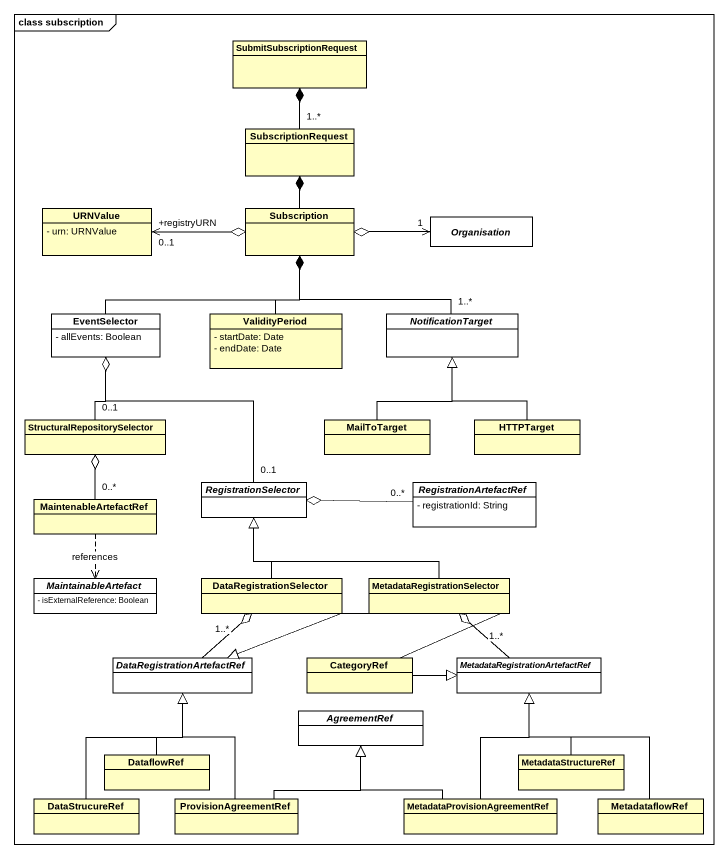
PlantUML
@startuml
mainframe class subscription
hide circle
hide empty members
skinparam classAttributeIconSize 0
class SubmitSubscriptionRequest #FFFEC4
class SubscriptionRequest #FFFEC4
class URNValue #FFFEC4 {
  - urn: URNValue
}
class Subscription #FFFEC4
abstract class Organisation #FFFFFF
class EventSelector #FFFFFF {
  - allEvents: Boolean
}
class ValidityPeriod #FFFEC4 {
  - startDate: Date
  - endDate: Date
}
abstract class NotificationTarget #FFFFFF
class StructuralRepositorySelector #FFFEC4
class MailToTarget #FFFEC4
class HTTPTarget #FFFEC4
class MaintenableArtefactRef #FFFEC4
abstract class RegistrationSelector #FFFFFF
abstract class RegistrationArtefactRef #FFFFFF {
  - registrationId: String
}
abstract class MaintainableArtefact #FFFFFF {
  - isExternalReference: Boolean
}
class DataRegistrationSelector #FFFEC4
class MetadataRegistrationSelector #FFFEC4
abstract class DataRegistrationArtefactRef #FFFFFF
class CategoryRef #FFFEC4
abstract class "MetadataRegistrationArtefactRef" as MetadataRegistrationArtefact #FFFFFF
abstract class AgreementRef #FFFFFF
class DataflowRef #FFFEC4
class MetadataStructureRef #FFFEC4
class DataStrucureRef #FFFEC4
class ProvisionAgreementRef #FFFEC4
class "MetadataProvisionAgreementRef" as MetadataProvisionAgreementRe #FFFEC4
class MetadataflowRef #FFFEC4
SubscriptionRequest "1..*" -up-* SubmitSubscriptionRequest
URNValue "+registryURN\n0..1" <-right-o Subscription
Subscription -up-* SubscriptionRequest
Organisation "1" <-left-o Subscription
EventSelector -right-* Subscription
ValidityPeriod -up-* Subscription
NotificationTarget "1..*" -up-* Subscription
StructuralRepositorySelector "0..1" -up-o EventSelector
MailToTarget -up-|> NotificationTarget
HTTPTarget -up-|> NotificationTarget
MaintenableArtefactRef "0..*" -up-o StructuralRepositorySelector
MaintenableArtefactRef ..> MaintainableArtefact : references
RegistrationSelector "0..1" -up-o EventSelector
RegistrationArtefactRef "0..*" -left-o RegistrationSelector
DataRegistrationSelector -up-|> RegistrationSelector
MetadataRegistrationSelector -left-|> RegistrationSelector
DataRegistrationArtefactRef "1..*" -up-o DataRegistrationSelector
CategoryRef -left-|> DataRegistrationArtefactRef
CategoryRef -right-|> MetadataRegistrationArtefact
MetadataRegistrationArtefact "1..*" -up-o MetadataRegistrationSelector
DataflowRef -up-|> DataRegistrationArtefactRef
MetadataStructureRef -up-|> MetadataRegistrationArtefact
DataStrucureRef -up-|> DataRegistrationArtefactRef
ProvisionAgreementRef -up-|> DataRegistrationArtefactRef
ProvisionAgreementRef -up-|> AgreementRef
MetadataProvisionAgreementRe -up-|> MetadataRegistrationArtefact
MetadataProvisionAgreementRe -up-|> AgreementRef
MetadataflowRef -up-|> MetadataRegistrationArtefact
@enduml
